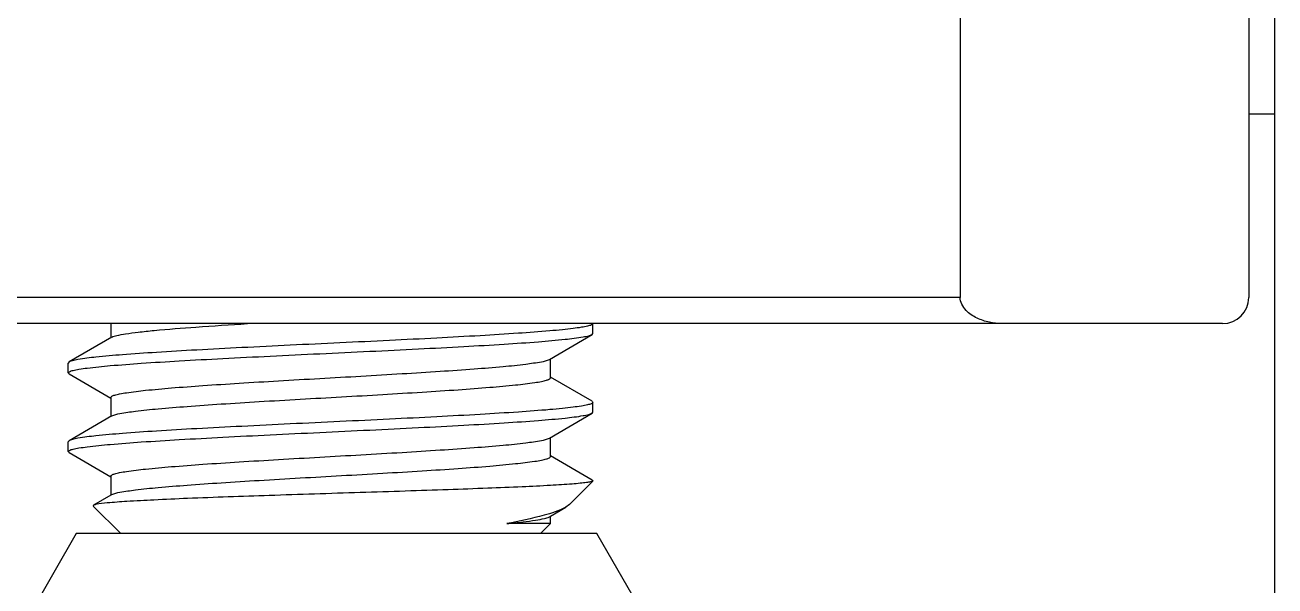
# Model space of a CAD drawing. Extents: x 185245 to 2166646, y -19957 to 815000.
# Drawn here: x 2007811.8 to 2008011, y 676113.7 to 676203.1 of the extents above; entities that cross this region are included whole.
import ezdxf

# ---------------------------------------------------------------- set-up
doc = ezdxf.new("R2010")
doc.units = 0
doc.header["$LTSCALE"] = 1000
doc.header["$MEASUREMENT"] = 0

# ---------------------------------------------------------------- blocks, each defined once
blk = doc.blocks.new('gfhhrryyfd')
at = {"linetype": 'Continuous'}
for p, q in [((3695224.99, -1751207.42), (3695224.99, -1750931.43)), ((3695220.81, -1750956.52), (3695220.81, -1751015.06)), ((3695174.81, -1750969.06), (3695174.81, -1751015.06)), ((3695220.81, -1750985.79), (3695224.99, -1750985.79)), ((3695174.81, -1751015.06), (3694928.08, -1751015.06)), ((3695216.63, -1751019.24), (3694932.27, -1751019.24)), ((3695039.4, -1751019.24), (3695039.4, -1751021.51)), ((3695116.26, -1751020.81), (3695116.26, -1751019.24)), ((3695116.26, -1751020.81), (3695116.26, -1751019.24)), ((3695039.57, -1751021.41), (3695032.77, -1751025.35)), ((3695109.32, -1751024.94), (3695116.12, -1751020.98)), ((3695116.12, -1751020.98), (3695116.26, -1751020.81)), ((3695032.77, -1751025.35), (3695032.63, -1751025.52)), ((3695032.63, -1751027.09), (3695032.63, -1751025.52)), ((3695032.63, -1751027.09), (3695032.63, -1751025.52)), ((3695109.49, -1751027.88), (3695109.49, -1751024.84)), ((3695032.77, -1751027.25), (3695032.63, -1751027.09)), ((3695032.77, -1751027.25), (3695039.4, -1751031.11)), ((3695116.12, -1751031.62), (3695109.49, -1751027.78)), ((3695039.4, -1751031.01), (3695039.4, -1751034.05)), ((3695116.26, -1751033.36), (3695116.26, -1751031.79)), ((3695116.26, -1751033.36), (3695116.26, -1751031.79)), ((3695116.26, -1751031.79), (3695116.26, -1751031.81)), ((3695039.57, -1751033.95), (3695032.77, -1751037.9)), ((3695109.32, -1751037.48), (3695116.12, -1751033.52)), ((3695116.12, -1751033.52), (3695116.26, -1751033.36)), ((3695032.77, -1751037.9), (3695032.63, -1751038.06)), ((3695109.49, -1751040.42), (3695109.49, -1751037.38)), ((3695032.63, -1751039.63), (3695032.63, -1751038.06)), ((3695032.63, -1751039.63), (3695032.63, -1751038.06)), ((3695032.77, -1751039.8), (3695032.63, -1751039.63)), ((3695032.77, -1751039.8), (3695039.4, -1751043.66)), ((3695116.12, -1751044.17), (3695109.49, -1751040.32)), ((3695039.4, -1751043.56), (3695039.4, -1751046.6)), ((3695112.53, -1751048.07), (3695116.26, -1751044.33)), ((3695116.12, -1751044.17), (3695116.26, -1751044.33)), ((3695116.26, -1751044.33), (3695116.23, -1751044.36)), ((3695039.4, -1751046.6), (3695036.65, -1751048.2)), ((3695039.57, -1751046.5), (3695039.4, -1751046.6)), ((3695036.65, -1751048.2), (3695036.6, -1751048.31)), ((3695040.99, -1751052.7), (3695036.6, -1751048.31)), ((3695109.32, -1751050.03), (3695109.49, -1751049.93)), ((3695109.49, -1751049.93), (3695111.94, -1751048.5)), ((3695109.49, -1751051.11), (3695109.49, -1751049.93)), ((3695112.53, -1751048.07), (3695111.94, -1751048.5)), ((3695109.49, -1751051.11), (3695102.56, -1751051.11)), ((3695107.9, -1751052.7), (3695109.49, -1751051.11)), ((3695033.91, -1751052.7), (3694982.24, -1751142.19)), ((3695116.91, -1751052.7), (3695033.91, -1751052.7)), ((3695168.58, -1751142.19), (3695116.91, -1751052.7))]:
    blk.add_line(p, q, dxfattribs=at)
blk.add_arc((3695216.63, -1751015.06), 4.18, 270, 0, dxfattribs=at)
for points, knots in [([(3695181.44, -1751019.24), (3695180.78, -1751019.24), (3695179.42, -1751019.09), (3695177.45, -1751018.42), (3695175.61, -1751017.26), (3695174.81, -1751015.82), (3695174.81, -1751015.06)], [0, 0, 0, 0, 0.235531, 0.478205, 0.731471, 1, 1, 1, 1]), ([(3695116.26, -1751019.26), (3695116.24, -1751019.36), (3695115.9, -1751019.52), (3695115.32, -1751019.68), (3695114.31, -1751019.86), (3695112.98, -1751020.05), (3695111.29, -1751020.23), (3695108.39, -1751020.5), (3695104.02, -1751020.82), (3695098.02, -1751021.19), (3695091.17, -1751021.56), (3695083.72, -1751021.94), (3695075.93, -1751022.31), (3695068.08, -1751022.68), (3695060.47, -1751023.06), (3695053.36, -1751023.43), (3695047.01, -1751023.8), (3695041.65, -1751024.16), (3695037.49, -1751024.53), (3695034.82, -1751024.83), (3695033.4, -1751025.12), (3695032.93, -1751025.26), (3695032.77, -1751025.35)], [0, 0, 0, 0, 0.003588, 0.011208, 0.023132, 0.039323, 0.05966, 0.083972, 0.14363, 0.216176, 0.299003, 0.389126, 0.483297, 0.578112, 0.670148, 0.756088, 0.832832, 0.897614, 0.948118, 0.982576, 0.993432, 1, 1, 1, 1]), ([(3695039.57, -1751021.41), (3695039.81, -1751021.27), (3695040.56, -1751021.08), (3695041.96, -1751020.82), (3695043.96, -1751020.57), (3695047.69, -1751020.18), (3695053.5, -1751019.73), (3695058.44, -1751019.41), (3695061.18, -1751019.24)], [0, 0, 0, 0, 0.038163, 0.10417, 0.197373, 0.316251, 0.622193, 1, 1, 1, 1]), ([(3695032.63, -1751027.09), (3695032.63, -1751027), (3695032.95, -1751026.82), (3695033.49, -1751026.67), (3695034.46, -1751026.48), (3695036.42, -1751026.21), (3695039.75, -1751025.89), (3695044.64, -1751025.52), (3695050.62, -1751025.15), (3695057.47, -1751024.78), (3695064.94, -1751024.41), (3695072.75, -1751024.03), (3695080.62, -1751023.66), (3695088.27, -1751023.28), (3695095.42, -1751022.91), (3695101.8, -1751022.54), (3695107.19, -1751022.17), (3695111.38, -1751021.8), (3695114.06, -1751021.5), (3695115.49, -1751021.21), (3695115.96, -1751021.07), (3695116.12, -1751020.98)], [0, 0, 0, 0, 0.00322, 0.0104, 0.021911, 0.037726, 0.081758, 0.140994, 0.213315, 0.296099, 0.386341, 0.480761, 0.575928, 0.66838, 0.754758, 0.831923, 0.897075, 0.947869, 0.982512, 0.993416, 1, 1, 1, 1]), ([(3695039.4, -1751031.01), (3695039.4, -1751030.93), (3695039.65, -1751030.75), (3695040.12, -1751030.6), (3695040.92, -1751030.41), (3695042.55, -1751030.14), (3695045.31, -1751029.82), (3695049.37, -1751029.46), (3695054.34, -1751029.09), (3695060.03, -1751028.72), (3695066.24, -1751028.35), (3695074.91, -1751027.85), (3695083.5, -1751027.37), (3695091.7, -1751026.85), (3695097.07, -1751026.49), (3695101.61, -1751026.11), (3695105.2, -1751025.77), (3695107.64, -1751025.39), (3695108.94, -1751025.16), (3695109.32, -1751024.94)], [0, 0, 0, 0, 0.003516, 0.010771, 0.022251, 0.037963, 0.081622, 0.140321, 0.21199, 0.294072, 0.383623, 0.477425, 0.66426, 0.750577, 0.827956, 0.893627, 0.945256, 0.981055, 1, 1, 1, 1]), ([(3695039.57, -1751033.95), (3695039.96, -1751033.73), (3695041.26, -1751033.5), (3695043.7, -1751033.12), (3695047.29, -1751032.78), (3695051.83, -1751032.4), (3695057.2, -1751032.03), (3695065.4, -1751031.52), (3695073.99, -1751031.04), (3695082.66, -1751030.54), (3695088.87, -1751030.17), (3695094.56, -1751029.8), (3695099.53, -1751029.43), (3695103.59, -1751029.07), (3695106.34, -1751028.75), (3695107.97, -1751028.48), (3695108.77, -1751028.29), (3695109.24, -1751028.14), (3695109.49, -1751027.96), (3695109.49, -1751027.88)], [0, 0, 0, 0, 0.018976, 0.054802, 0.10645, 0.172134, 0.249519, 0.335835, 0.522655, 0.616444, 0.70598, 0.788047, 0.859703, 0.91839, 0.962041, 0.977751, 0.989229, 0.996485, 1, 1, 1, 1]), ([(3695116.26, -1751031.81), (3695116.24, -1751031.91), (3695115.9, -1751032.06), (3695115.32, -1751032.23), (3695114.31, -1751032.41), (3695112.98, -1751032.59), (3695111.29, -1751032.78), (3695108.39, -1751033.05), (3695104.02, -1751033.37), (3695098.02, -1751033.74), (3695091.17, -1751034.11), (3695083.72, -1751034.48), (3695075.93, -1751034.85), (3695068.08, -1751035.23), (3695060.47, -1751035.6), (3695053.36, -1751035.97), (3695047.01, -1751036.34), (3695041.65, -1751036.71), (3695037.49, -1751037.07), (3695034.82, -1751037.38), (3695033.4, -1751037.67), (3695032.93, -1751037.8), (3695032.77, -1751037.9)], [0, 0, 0, 0, 0.003588, 0.011209, 0.023134, 0.039324, 0.059662, 0.083974, 0.143632, 0.216179, 0.299008, 0.389132, 0.4833, 0.578112, 0.670148, 0.756087, 0.83283, 0.897612, 0.948116, 0.982575, 0.993432, 1, 1, 1, 1]), ([(3695032.63, -1751039.63), (3695032.63, -1751039.54), (3695032.95, -1751039.36), (3695033.49, -1751039.22), (3695034.46, -1751039.03), (3695036.42, -1751038.76), (3695039.75, -1751038.43), (3695044.64, -1751038.07), (3695050.62, -1751037.7), (3695057.47, -1751037.33), (3695064.93, -1751036.95), (3695072.75, -1751036.58), (3695080.62, -1751036.2), (3695088.27, -1751035.83), (3695095.42, -1751035.45), (3695101.8, -1751035.08), (3695107.19, -1751034.72), (3695111.38, -1751034.35), (3695114.06, -1751034.04), (3695115.49, -1751033.75), (3695115.96, -1751033.62), (3695116.12, -1751033.52)], [0, 0, 0, 0, 0.00322, 0.0104, 0.021911, 0.037726, 0.081758, 0.140994, 0.213312, 0.296095, 0.386336, 0.480757, 0.575924, 0.668375, 0.754754, 0.831922, 0.897076, 0.94787, 0.982512, 0.993416, 1, 1, 1, 1]), ([(3695039.4, -1751043.56), (3695039.4, -1751043.48), (3695039.65, -1751043.29), (3695040.12, -1751043.15), (3695040.92, -1751042.96), (3695042.55, -1751042.69), (3695045.31, -1751042.37), (3695049.37, -1751042), (3695054.34, -1751041.63), (3695060.03, -1751041.26), (3695066.24, -1751040.89), (3695074.91, -1751040.39), (3695083.5, -1751039.91), (3695091.7, -1751039.4), (3695097.07, -1751039.03), (3695101.61, -1751038.66), (3695105.2, -1751038.32), (3695107.64, -1751037.94), (3695108.94, -1751037.7), (3695109.32, -1751037.48)], [0, 0, 0, 0, 0.003516, 0.010771, 0.022251, 0.037963, 0.081622, 0.14032, 0.211989, 0.294071, 0.383621, 0.477423, 0.664258, 0.750574, 0.827954, 0.893625, 0.945254, 0.981055, 1, 1, 1, 1]), ([(3695039.57, -1751046.5), (3695039.96, -1751046.28), (3695041.26, -1751046.04), (3695043.7, -1751045.66), (3695047.29, -1751045.32), (3695051.83, -1751044.95), (3695057.2, -1751044.58), (3695065.4, -1751044.07), (3695073.99, -1751043.59), (3695082.66, -1751043.09), (3695088.87, -1751042.72), (3695094.56, -1751042.35), (3695099.53, -1751041.98), (3695103.59, -1751041.61), (3695106.34, -1751041.29), (3695107.97, -1751041.02), (3695108.77, -1751040.83), (3695109.24, -1751040.69), (3695109.49, -1751040.5), (3695109.49, -1751040.42)], [0, 0, 0, 0, 0.018976, 0.054803, 0.106452, 0.172137, 0.249523, 0.33584, 0.522662, 0.616451, 0.705988, 0.788055, 0.85971, 0.918396, 0.962045, 0.977754, 0.989231, 0.996485, 1, 1, 1, 1]), ([(3695116.23, -1751044.36), (3695116.13, -1751044.42), (3695115.79, -1751044.49), (3695115.13, -1751044.6), (3695114.15, -1751044.71), (3695112.25, -1751044.87), (3695109.16, -1751045.06), (3695104.66, -1751045.28), (3695099.23, -1751045.5), (3695093.02, -1751045.72), (3695086.24, -1751045.95), (3695076.72, -1751046.25), (3695065.15, -1751046.62), (3695054.19, -1751046.99), (3695046.64, -1751047.33), (3695042.36, -1751047.55), (3695039.28, -1751047.78), (3695037.63, -1751047.94), (3695037.03, -1751048.07)], [0, 0, 0, 0, 0.004521, 0.012961, 0.025337, 0.041576, 0.085186, 0.142522, 0.21184, 0.290971, 0.377381, 0.468257, 0.651262, 0.815293, 0.882867, 0.937432, 0.976969, 1, 1, 1, 1]), ([(3695037.03, -1751048.07), (3695036.99, -1751048.08), (3695036.86, -1751048.11), (3695036.73, -1751048.15), (3695036.65, -1751048.2)], [0, 0, 0, 0, 0.327761, 1, 1, 1, 1]), ([(3695111.94, -1751048.5), (3695110.87, -1751049.12), (3695107.7, -1751050.04), (3695104.54, -1751050.73), (3695102.56, -1751051.11)], [0, 0, 0, 0, 0.378609, 1, 1, 1, 1]), ([(3695102.56, -1751051.11), (3695103.42, -1751051.03), (3695104.94, -1751050.87), (3695106.94, -1751050.61), (3695108.34, -1751050.35), (3695109.08, -1751050.17), (3695109.32, -1751050.03)], [0, 0, 0, 0, 0.375937, 0.67081, 0.879434, 1, 1, 1, 1])]:
    blk.add_open_spline(points, degree=3, knots=knots, dxfattribs=at)
blk.add_open_spline([(3695116.12, -1751031.62), (3695116.18, -1751031.66), (3695116.26, -1751031.72), (3695116.26, -1751031.79)], degree=3, dxfattribs=at)

msp = doc.modelspace()

# ---------------------------------------------------------------- block references
at = {"lineweight": -3, "xscale": 0.9999959468841553, "yscale": 0.9999959506094456, "zscale": 0.9999959495959999}
msp.add_blockref('gfhhrryyfd', (-1687199, 2427167.71, 0), dxfattribs=at)

doc.saveas('drawing.dxf')
